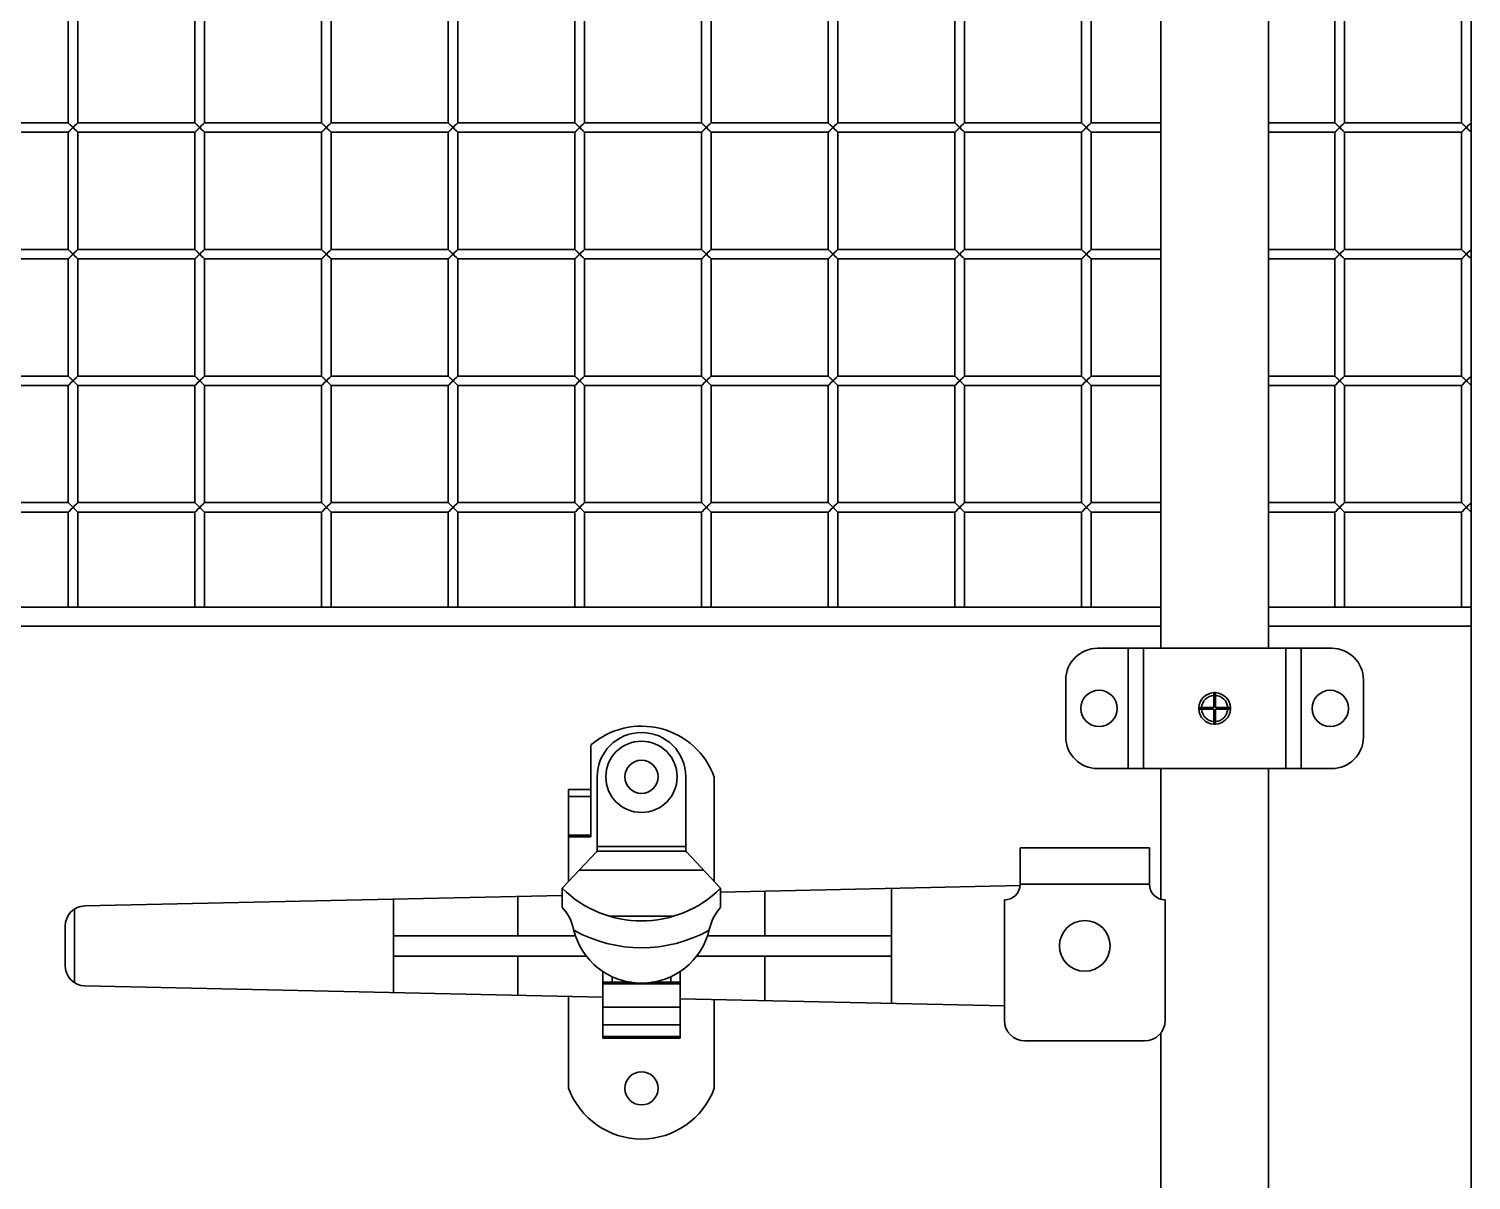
# Model space of a CAD drawing. Header units: millimetres. Extents: x 32496 to 166256, y 3504 to 23939.
# Drawn here: x 68738.5 to 69194, y 13478.7 to 13842.3 of the extents above; entities that cross this region are included whole.
import ezdxf

# ---------------------------------------------------------------- set-up
doc = ezdxf.new("R2010")
doc.units = ezdxf.units.MM
doc.layers.get('0').update_dxf_attribs({"lineweight": 35})

# ---------------------------------------------------------------- blocks, each defined once
blk = doc.blocks.new('8-1250')
at = {"linetype": 'Continuous'}
for p, q in [((-3950.13, -32393.79), (-3950.13, -33324.79)), ((-3916.13, -32393.79), (-3916.13, -33324.79)), ((-3852.13, -33311.79), (-3852.13, -32408.79)), ((-4295.13, -33121.79), (-4295.13, -33158.79)), ((-4292.13, -33121.79), (-4292.13, -33158.79)), ((-4255.13, -33121.79), (-4255.13, -33158.79)), ((-4252.13, -33121.79), (-4252.13, -33158.79)), ((-4215.13, -33121.79), (-4215.13, -33158.79)), ((-4212.13, -33121.79), (-4212.13, -33158.79)), ((-4175.13, -33121.79), (-4175.13, -33158.79)), ((-4172.13, -33121.79), (-4172.13, -33158.79)), ((-4135.13, -33121.79), (-4135.13, -33158.79)), ((-4132.13, -33121.79), (-4132.13, -33158.79)), ((-4095.13, -33121.79), (-4095.13, -33158.79)), ((-4092.13, -33121.79), (-4092.13, -33158.79)), ((-4055.13, -33121.79), (-4055.13, -33158.79)), ((-4052.13, -33121.79), (-4052.13, -33158.79)), ((-4015.13, -33121.79), (-4015.13, -33158.79)), ((-4012.13, -33121.79), (-4012.13, -33158.79)), ((-3975.13, -33121.79), (-3975.13, -33158.79)), ((-3972.13, -33121.79), (-3972.13, -33158.79)), ((-3895.13, -33121.79), (-3895.13, -33158.79)), ((-3892.13, -33121.79), (-3892.13, -33158.79)), ((-3855.13, -33121.79), (-3855.13, -33158.79)), ((-4332.13, -33158.79), (-4295.13, -33158.79)), ((-4332.13, -33161.79), (-4295.13, -33161.79)), ((-4295.13, -33161.79), (-4292.13, -33158.79)), ((-4292.13, -33161.79), (-4295.13, -33158.79)), ((-4295.13, -33161.79), (-4295.13, -33198.79)), ((-4295.01, -33161.67), (-4294.22, -33160.88)), ((-4294.22, -33160.88), (-4293.63, -33160.29)), ((-4292.13, -33158.79), (-4255.13, -33158.79)), ((-4292.13, -33161.79), (-4292.13, -33198.79)), ((-4292.13, -33161.79), (-4255.13, -33161.79)), ((-4255.13, -33161.79), (-4252.13, -33158.79)), ((-4252.13, -33161.79), (-4255.13, -33158.79)), ((-4255.13, -33161.79), (-4255.13, -33198.79)), ((-4255.01, -33161.67), (-4254.22, -33160.88)), ((-4254.22, -33160.88), (-4253.63, -33160.29)), ((-4252.13, -33158.79), (-4215.13, -33158.79)), ((-4252.13, -33161.79), (-4252.13, -33198.79)), ((-4252.13, -33161.79), (-4215.13, -33161.79)), ((-4215.13, -33161.79), (-4212.13, -33158.79)), ((-4212.13, -33161.79), (-4215.13, -33158.79)), ((-4215.13, -33161.79), (-4215.13, -33198.79)), ((-4215.01, -33161.67), (-4214.22, -33160.88)), ((-4214.22, -33160.88), (-4213.63, -33160.29)), ((-4212.13, -33158.79), (-4175.13, -33158.79)), ((-4212.13, -33161.79), (-4212.13, -33198.79)), ((-4212.13, -33161.79), (-4175.13, -33161.79)), ((-4175.13, -33161.79), (-4172.13, -33158.79)), ((-4172.13, -33161.79), (-4175.13, -33158.79)), ((-4175.13, -33161.79), (-4175.13, -33198.79)), ((-4175.01, -33161.67), (-4174.22, -33160.88)), ((-4174.22, -33160.88), (-4173.63, -33160.29)), ((-4172.13, -33158.79), (-4135.13, -33158.79)), ((-4172.13, -33161.79), (-4172.13, -33198.79)), ((-4172.13, -33161.79), (-4135.13, -33161.79)), ((-4135.13, -33161.79), (-4132.13, -33158.79)), ((-4132.13, -33161.79), (-4135.13, -33158.79)), ((-4135.13, -33161.79), (-4135.13, -33198.79)), ((-4135.01, -33161.67), (-4134.22, -33160.88)), ((-4134.22, -33160.88), (-4133.63, -33160.29)), ((-4132.13, -33158.79), (-4095.13, -33158.79)), ((-4132.13, -33161.79), (-4132.13, -33198.79)), ((-4132.13, -33161.79), (-4095.13, -33161.79)), ((-4095.13, -33161.79), (-4092.13, -33158.79)), ((-4092.13, -33161.79), (-4095.13, -33158.79)), ((-4095.13, -33161.79), (-4095.13, -33198.79)), ((-4095.01, -33161.67), (-4094.22, -33160.88)), ((-4094.22, -33160.88), (-4093.63, -33160.29)), ((-4092.13, -33158.79), (-4055.13, -33158.79)), ((-4092.13, -33161.79), (-4092.13, -33198.79)), ((-4092.13, -33161.79), (-4055.13, -33161.79)), ((-4055.13, -33161.79), (-4052.13, -33158.79)), ((-4052.13, -33161.79), (-4055.13, -33158.79)), ((-4055.13, -33161.79), (-4055.13, -33198.79)), ((-4055.01, -33161.67), (-4054.22, -33160.88)), ((-4054.22, -33160.88), (-4053.63, -33160.29)), ((-4052.13, -33158.79), (-4015.13, -33158.79)), ((-4052.13, -33161.79), (-4052.13, -33198.79)), ((-4052.13, -33161.79), (-4015.13, -33161.79)), ((-4015.13, -33161.79), (-4012.13, -33158.79)), ((-4012.13, -33161.79), (-4015.13, -33158.79)), ((-4015.13, -33161.79), (-4015.13, -33198.79)), ((-4015.01, -33161.67), (-4014.22, -33160.88)), ((-4014.22, -33160.88), (-4013.63, -33160.29)), ((-4012.13, -33158.79), (-3975.13, -33158.79)), ((-4012.13, -33161.79), (-4012.13, -33198.79)), ((-4012.13, -33161.79), (-3975.13, -33161.79)), ((-3975.13, -33161.79), (-3972.13, -33158.79)), ((-3972.13, -33161.79), (-3975.13, -33158.79)), ((-3975.13, -33161.79), (-3975.13, -33198.79)), ((-3975.01, -33161.67), (-3974.22, -33160.88)), ((-3974.22, -33160.88), (-3973.63, -33160.29)), ((-3972.13, -33158.79), (-3950.13, -33158.79)), ((-3972.13, -33161.79), (-3972.13, -33198.79)), ((-3972.13, -33161.79), (-3950.13, -33161.79)), ((-3916.13, -33158.79), (-3895.13, -33158.79)), ((-3916.13, -33161.79), (-3895.13, -33161.79)), ((-3895.13, -33161.79), (-3892.13, -33158.79)), ((-3892.13, -33161.79), (-3895.13, -33158.79)), ((-3895.13, -33161.79), (-3895.13, -33198.79)), ((-3895.01, -33161.67), (-3894.22, -33160.88)), ((-3894.22, -33160.88), (-3893.63, -33160.29)), ((-3892.13, -33158.79), (-3855.13, -33158.79)), ((-3892.13, -33161.79), (-3892.13, -33198.79)), ((-3892.13, -33161.79), (-3855.13, -33161.79)), ((-3855.13, -33161.79), (-3852.13, -33158.79)), ((-3852.13, -33161.79), (-3855.13, -33158.79)), ((-3855.13, -33161.79), (-3855.13, -33198.79)), ((-3855.01, -33161.67), (-3854.22, -33160.88)), ((-3854.22, -33160.88), (-3853.63, -33160.29)), ((-4332.13, -33198.79), (-4295.13, -33198.79)), ((-4295.13, -33201.79), (-4292.13, -33198.79)), ((-4292.13, -33201.79), (-4295.13, -33198.79)), ((-4292.13, -33198.79), (-4255.13, -33198.79)), ((-4255.13, -33201.79), (-4252.13, -33198.79)), ((-4252.13, -33201.79), (-4255.13, -33198.79)), ((-4252.13, -33198.79), (-4215.13, -33198.79)), ((-4215.13, -33201.79), (-4212.13, -33198.79)), ((-4212.13, -33201.79), (-4215.13, -33198.79)), ((-4212.13, -33198.79), (-4175.13, -33198.79)), ((-4175.13, -33201.79), (-4172.13, -33198.79)), ((-4172.13, -33201.79), (-4175.13, -33198.79)), ((-4172.13, -33198.79), (-4135.13, -33198.79)), ((-4135.13, -33201.79), (-4132.13, -33198.79)), ((-4132.13, -33201.79), (-4135.13, -33198.79)), ((-4132.13, -33198.79), (-4095.13, -33198.79)), ((-4095.13, -33201.79), (-4092.13, -33198.79)), ((-4092.13, -33201.79), (-4095.13, -33198.79)), ((-4092.13, -33198.79), (-4055.13, -33198.79)), ((-4055.13, -33201.79), (-4052.13, -33198.79)), ((-4052.13, -33201.79), (-4055.13, -33198.79)), ((-4052.13, -33198.79), (-4015.13, -33198.79)), ((-4015.13, -33201.79), (-4012.13, -33198.79)), ((-4012.13, -33201.79), (-4015.13, -33198.79)), ((-4012.13, -33198.79), (-3975.13, -33198.79)), ((-3975.13, -33201.79), (-3972.13, -33198.79)), ((-3972.13, -33201.79), (-3975.13, -33198.79)), ((-3972.13, -33198.79), (-3950.13, -33198.79)), ((-3916.13, -33198.79), (-3895.13, -33198.79)), ((-3895.13, -33201.79), (-3892.13, -33198.79)), ((-3892.13, -33201.79), (-3895.13, -33198.79)), ((-3892.13, -33198.79), (-3855.13, -33198.79)), ((-3855.13, -33201.79), (-3852.13, -33198.79)), ((-3852.13, -33201.79), (-3855.13, -33198.79)), ((-4332.13, -33201.79), (-4295.13, -33201.79)), ((-4295.13, -33201.79), (-4295.13, -33238.79)), ((-4295.01, -33201.67), (-4294.22, -33200.88)), ((-4294.22, -33200.88), (-4293.63, -33200.29)), ((-4292.13, -33201.79), (-4292.13, -33238.79)), ((-4292.13, -33201.79), (-4255.13, -33201.79)), ((-4255.13, -33201.79), (-4255.13, -33238.79)), ((-4255.01, -33201.67), (-4254.22, -33200.88)), ((-4254.22, -33200.88), (-4253.63, -33200.29)), ((-4252.13, -33201.79), (-4252.13, -33238.79)), ((-4252.13, -33201.79), (-4215.13, -33201.79)), ((-4215.13, -33201.79), (-4215.13, -33238.79)), ((-4215.01, -33201.67), (-4214.22, -33200.88)), ((-4214.22, -33200.88), (-4213.63, -33200.29)), ((-4212.13, -33201.79), (-4212.13, -33238.79)), ((-4212.13, -33201.79), (-4175.13, -33201.79)), ((-4175.13, -33201.79), (-4175.13, -33238.79)), ((-4175.01, -33201.67), (-4174.22, -33200.88)), ((-4174.22, -33200.88), (-4173.63, -33200.29)), ((-4172.13, -33201.79), (-4172.13, -33238.79)), ((-4172.13, -33201.79), (-4135.13, -33201.79)), ((-4135.13, -33201.79), (-4135.13, -33238.79)), ((-4135.01, -33201.67), (-4134.22, -33200.88)), ((-4134.22, -33200.88), (-4133.63, -33200.29)), ((-4132.13, -33201.79), (-4132.13, -33238.79)), ((-4132.13, -33201.79), (-4095.13, -33201.79)), ((-4095.13, -33201.79), (-4095.13, -33238.79)), ((-4095.01, -33201.67), (-4094.22, -33200.88)), ((-4094.22, -33200.88), (-4093.63, -33200.29)), ((-4092.13, -33201.79), (-4092.13, -33238.79)), ((-4092.13, -33201.79), (-4055.13, -33201.79)), ((-4055.13, -33201.79), (-4055.13, -33238.79)), ((-4055.01, -33201.67), (-4054.22, -33200.88)), ((-4054.22, -33200.88), (-4053.63, -33200.29)), ((-4052.13, -33201.79), (-4052.13, -33238.79)), ((-4052.13, -33201.79), (-4015.13, -33201.79)), ((-4015.13, -33201.79), (-4015.13, -33238.79)), ((-4015.01, -33201.67), (-4014.22, -33200.88)), ((-4014.22, -33200.88), (-4013.63, -33200.29)), ((-4012.13, -33201.79), (-4012.13, -33238.79)), ((-4012.13, -33201.79), (-3975.13, -33201.79)), ((-3975.13, -33201.79), (-3975.13, -33238.79)), ((-3975.01, -33201.67), (-3974.22, -33200.88)), ((-3974.22, -33200.88), (-3973.63, -33200.29)), ((-3972.13, -33201.79), (-3972.13, -33238.79)), ((-3972.13, -33201.79), (-3950.13, -33201.79)), ((-3916.13, -33201.79), (-3895.13, -33201.79)), ((-3895.13, -33201.79), (-3895.13, -33238.79)), ((-3895.01, -33201.67), (-3894.22, -33200.88)), ((-3894.22, -33200.88), (-3893.63, -33200.29)), ((-3892.13, -33201.79), (-3892.13, -33238.79)), ((-3892.13, -33201.79), (-3855.13, -33201.79)), ((-3855.13, -33201.79), (-3855.13, -33238.79)), ((-3855.01, -33201.67), (-3854.22, -33200.88)), ((-3854.22, -33200.88), (-3853.63, -33200.29)), ((-4332.13, -33238.79), (-4295.13, -33238.79)), ((-4295.13, -33241.79), (-4292.13, -33238.79)), ((-4292.13, -33241.79), (-4295.13, -33238.79)), ((-4292.13, -33238.79), (-4255.13, -33238.79)), ((-4255.13, -33241.79), (-4252.13, -33238.79)), ((-4252.13, -33241.79), (-4255.13, -33238.79)), ((-4252.13, -33238.79), (-4215.13, -33238.79)), ((-4215.13, -33241.79), (-4212.13, -33238.79)), ((-4212.13, -33241.79), (-4215.13, -33238.79)), ((-4212.13, -33238.79), (-4175.13, -33238.79)), ((-4175.13, -33241.79), (-4172.13, -33238.79)), ((-4172.13, -33241.79), (-4175.13, -33238.79)), ((-4172.13, -33238.79), (-4135.13, -33238.79)), ((-4135.13, -33241.79), (-4132.13, -33238.79)), ((-4132.13, -33241.79), (-4135.13, -33238.79)), ((-4132.13, -33238.79), (-4095.13, -33238.79)), ((-4095.13, -33241.79), (-4092.13, -33238.79)), ((-4092.13, -33241.79), (-4095.13, -33238.79)), ((-4092.13, -33238.79), (-4055.13, -33238.79)), ((-4055.13, -33241.79), (-4052.13, -33238.79)), ((-4052.13, -33241.79), (-4055.13, -33238.79)), ((-4052.13, -33238.79), (-4015.13, -33238.79)), ((-4015.13, -33241.79), (-4012.13, -33238.79)), ((-4012.13, -33241.79), (-4015.13, -33238.79)), ((-4012.13, -33238.79), (-3975.13, -33238.79)), ((-3975.13, -33241.79), (-3972.13, -33238.79)), ((-3972.13, -33241.79), (-3975.13, -33238.79)), ((-3972.13, -33238.79), (-3950.13, -33238.79)), ((-3916.13, -33238.79), (-3895.13, -33238.79)), ((-3895.13, -33241.79), (-3892.13, -33238.79)), ((-3892.13, -33241.79), (-3895.13, -33238.79)), ((-3892.13, -33238.79), (-3855.13, -33238.79)), ((-3855.13, -33241.79), (-3852.13, -33238.79)), ((-3852.13, -33241.79), (-3855.13, -33238.79)), ((-4332.13, -33241.79), (-4295.13, -33241.79)), ((-4295.13, -33241.79), (-4295.13, -33278.79)), ((-4295.01, -33241.67), (-4294.22, -33240.88)), ((-4294.22, -33240.88), (-4293.63, -33240.29)), ((-4292.13, -33241.79), (-4292.13, -33278.79)), ((-4292.13, -33241.79), (-4255.13, -33241.79)), ((-4255.13, -33241.79), (-4255.13, -33278.79)), ((-4255.01, -33241.67), (-4254.22, -33240.88)), ((-4254.22, -33240.88), (-4253.63, -33240.29)), ((-4252.13, -33241.79), (-4252.13, -33278.79)), ((-4252.13, -33241.79), (-4215.13, -33241.79)), ((-4215.13, -33241.79), (-4215.13, -33278.79)), ((-4215.01, -33241.67), (-4214.22, -33240.88)), ((-4214.22, -33240.88), (-4213.63, -33240.29)), ((-4212.13, -33241.79), (-4212.13, -33278.79)), ((-4212.13, -33241.79), (-4175.13, -33241.79)), ((-4175.13, -33241.79), (-4175.13, -33278.79)), ((-4175.01, -33241.67), (-4174.22, -33240.88)), ((-4174.22, -33240.88), (-4173.63, -33240.29)), ((-4172.13, -33241.79), (-4172.13, -33278.79)), ((-4172.13, -33241.79), (-4135.13, -33241.79)), ((-4135.13, -33241.79), (-4135.13, -33278.79)), ((-4135.01, -33241.67), (-4134.22, -33240.88)), ((-4134.22, -33240.88), (-4133.63, -33240.29)), ((-4132.13, -33241.79), (-4132.13, -33278.79)), ((-4132.13, -33241.79), (-4095.13, -33241.79)), ((-4095.13, -33241.79), (-4095.13, -33278.79)), ((-4095.01, -33241.67), (-4094.22, -33240.88)), ((-4094.22, -33240.88), (-4093.63, -33240.29)), ((-4092.13, -33241.79), (-4092.13, -33278.79)), ((-4092.13, -33241.79), (-4055.13, -33241.79)), ((-4055.13, -33241.79), (-4055.13, -33278.79)), ((-4055.01, -33241.67), (-4054.22, -33240.88)), ((-4054.22, -33240.88), (-4053.63, -33240.29)), ((-4052.13, -33241.79), (-4052.13, -33278.79)), ((-4052.13, -33241.79), (-4015.13, -33241.79)), ((-4015.13, -33241.79), (-4015.13, -33278.79)), ((-4015.01, -33241.67), (-4014.22, -33240.88)), ((-4014.22, -33240.88), (-4013.63, -33240.29)), ((-4012.13, -33241.79), (-4012.13, -33278.79)), ((-4012.13, -33241.79), (-3975.13, -33241.79)), ((-3975.13, -33241.79), (-3975.13, -33278.79)), ((-3975.01, -33241.67), (-3974.22, -33240.88)), ((-3974.22, -33240.88), (-3973.63, -33240.29)), ((-3972.13, -33241.79), (-3972.13, -33278.79)), ((-3972.13, -33241.79), (-3950.13, -33241.79)), ((-3916.13, -33241.79), (-3895.13, -33241.79)), ((-3895.13, -33241.79), (-3895.13, -33278.79)), ((-3895.01, -33241.67), (-3894.22, -33240.88)), ((-3894.22, -33240.88), (-3893.63, -33240.29)), ((-3892.13, -33241.79), (-3892.13, -33278.79)), ((-3892.13, -33241.79), (-3855.13, -33241.79)), ((-3855.13, -33241.79), (-3855.13, -33278.79)), ((-3855.01, -33241.67), (-3854.22, -33240.88)), ((-3854.22, -33240.88), (-3853.63, -33240.29)), ((-4332.13, -33278.79), (-4295.13, -33278.79)), ((-4295.13, -33281.79), (-4292.13, -33278.79)), ((-4292.13, -33281.79), (-4295.13, -33278.79)), ((-4294.22, -33280.88), (-4293.63, -33280.29)), ((-4292.13, -33278.79), (-4255.13, -33278.79)), ((-4255.13, -33281.79), (-4252.13, -33278.79)), ((-4252.13, -33281.79), (-4255.13, -33278.79)), ((-4254.22, -33280.88), (-4253.63, -33280.29)), ((-4252.13, -33278.79), (-4215.13, -33278.79)), ((-4215.13, -33281.79), (-4212.13, -33278.79)), ((-4212.13, -33281.79), (-4215.13, -33278.79)), ((-4214.22, -33280.88), (-4213.63, -33280.29)), ((-4212.13, -33278.79), (-4175.13, -33278.79)), ((-4175.13, -33281.79), (-4172.13, -33278.79)), ((-4172.13, -33281.79), (-4175.13, -33278.79)), ((-4174.22, -33280.88), (-4173.63, -33280.29)), ((-4172.13, -33278.79), (-4135.13, -33278.79)), ((-4135.13, -33281.79), (-4132.13, -33278.79)), ((-4132.13, -33281.79), (-4135.13, -33278.79)), ((-4134.22, -33280.88), (-4133.63, -33280.29)), ((-4132.13, -33278.79), (-4095.13, -33278.79)), ((-4095.13, -33281.79), (-4092.13, -33278.79)), ((-4092.13, -33281.79), (-4095.13, -33278.79)), ((-4094.22, -33280.88), (-4093.63, -33280.29)), ((-4092.13, -33278.79), (-4055.13, -33278.79)), ((-4055.13, -33281.79), (-4052.13, -33278.79)), ((-4052.13, -33281.79), (-4055.13, -33278.79)), ((-4054.22, -33280.88), (-4053.63, -33280.29)), ((-4052.13, -33278.79), (-4015.13, -33278.79)), ((-4015.13, -33281.79), (-4012.13, -33278.79)), ((-4012.13, -33281.79), (-4015.13, -33278.79)), ((-4014.22, -33280.88), (-4013.63, -33280.29)), ((-4012.13, -33278.79), (-3975.13, -33278.79)), ((-3975.13, -33281.79), (-3972.13, -33278.79)), ((-3972.13, -33281.79), (-3975.13, -33278.79)), ((-3974.22, -33280.88), (-3973.63, -33280.29)), ((-3972.13, -33278.79), (-3950.13, -33278.79)), ((-3916.13, -33278.79), (-3895.13, -33278.79)), ((-3895.13, -33281.79), (-3892.13, -33278.79)), ((-3892.13, -33281.79), (-3895.13, -33278.79)), ((-3894.22, -33280.88), (-3893.63, -33280.29)), ((-3892.13, -33278.79), (-3855.13, -33278.79)), ((-3855.13, -33281.79), (-3852.13, -33278.79)), ((-3852.13, -33281.79), (-3855.13, -33278.79)), ((-3854.22, -33280.88), (-3853.63, -33280.29)), ((-4332.13, -33281.79), (-4295.13, -33281.79)), ((-4295.13, -33281.79), (-4295.13, -33311.79)), ((-4295.01, -33281.67), (-4294.22, -33280.88)), ((-4292.13, -33281.79), (-4292.13, -33311.79)), ((-4292.13, -33281.79), (-4255.13, -33281.79)), ((-4255.13, -33281.79), (-4255.13, -33311.79)), ((-4255.01, -33281.67), (-4254.22, -33280.88)), ((-4252.13, -33281.79), (-4252.13, -33311.79)), ((-4252.13, -33281.79), (-4215.13, -33281.79)), ((-4215.13, -33281.79), (-4215.13, -33311.79)), ((-4215.01, -33281.67), (-4214.22, -33280.88)), ((-4212.13, -33281.79), (-4212.13, -33311.79)), ((-4212.13, -33281.79), (-4175.13, -33281.79)), ((-4175.13, -33281.79), (-4175.13, -33311.79)), ((-4175.01, -33281.67), (-4174.22, -33280.88)), ((-4172.13, -33281.79), (-4172.13, -33311.79)), ((-4172.13, -33281.79), (-4135.13, -33281.79)), ((-4135.13, -33281.79), (-4135.13, -33311.79)), ((-4135.01, -33281.67), (-4134.22, -33280.88)), ((-4132.13, -33281.79), (-4132.13, -33311.79)), ((-4132.13, -33281.79), (-4095.13, -33281.79)), ((-4095.13, -33281.79), (-4095.13, -33311.79)), ((-4095.01, -33281.67), (-4094.22, -33280.88)), ((-4092.13, -33281.79), (-4092.13, -33311.79)), ((-4092.13, -33281.79), (-4055.13, -33281.79)), ((-4055.13, -33281.79), (-4055.13, -33311.79)), ((-4055.01, -33281.67), (-4054.22, -33280.88)), ((-4052.13, -33281.79), (-4052.13, -33311.79)), ((-4052.13, -33281.79), (-4015.13, -33281.79)), ((-4015.13, -33281.79), (-4015.13, -33311.79)), ((-4015.01, -33281.67), (-4014.22, -33280.88)), ((-4012.13, -33281.79), (-4012.13, -33311.79)), ((-4012.13, -33281.79), (-3975.13, -33281.79)), ((-3975.13, -33281.79), (-3975.13, -33311.79)), ((-3975.01, -33281.67), (-3974.22, -33280.88)), ((-3972.13, -33281.79), (-3972.13, -33311.79)), ((-3972.13, -33281.79), (-3950.13, -33281.79)), ((-3916.13, -33281.79), (-3895.13, -33281.79)), ((-3895.13, -33281.79), (-3895.13, -33311.79)), ((-3895.01, -33281.67), (-3894.22, -33280.88)), ((-3892.13, -33281.79), (-3892.13, -33311.79)), ((-3892.13, -33281.79), (-3855.13, -33281.79)), ((-3855.13, -33281.79), (-3855.13, -33311.79)), ((-3855.01, -33281.67), (-3854.22, -33280.88)), ((-4576.13, -33311.79), (-3950.13, -33311.79)), ((-3916.13, -33311.79), (-3852.13, -33311.79)), ((-3852.13, -33511.79), (-3852.13, -33311.79)), ((-3950.13, -33317.79), (-4576.13, -33317.79)), ((-3852.13, -33317.79), (-3916.13, -33317.79)), ((-3896.13, -33324.79), (-3970.13, -33324.79)), ((-3960.43, -33362.79), (-3960.43, -33324.79)), ((-3955.63, -33362.79), (-3955.63, -33324.79)), ((-3910.63, -33324.79), (-3910.63, -33362.79)), ((-3905.83, -33324.79), (-3905.83, -33362.79)), ((-3980.13, -33352.79), (-3980.13, -33334.79)), ((-3886.13, -33352.79), (-3886.13, -33334.79)), ((-3933.38, -33338.8), (-3933.38, -33343.54)), ((-3932.88, -33343.54), (-3932.88, -33338.8)), ((-3933.38, -33343.54), (-3938.12, -33343.54)), ((-3938.12, -33344.04), (-3933.38, -33344.04)), ((-3933.38, -33344.04), (-3933.38, -33348.78)), ((-3928.13, -33343.54), (-3932.88, -33343.54)), ((-3932.88, -33348.78), (-3932.88, -33344.04)), ((-3932.88, -33344.04), (-3928.13, -33344.04)), ((-4130.13, -33384.39), (-4130.13, -33355.34)), ((-3970.13, -33362.79), (-3896.13, -33362.79)), ((-3950.13, -33362.79), (-3950.13, -33404.29)), ((-3916.13, -33362.79), (-3916.13, -34431.79)), ((-4128.13, -33365.39), (-4128.13, -33389.08)), ((-4100.13, -33389.08), (-4100.13, -33365.39)), ((-4091.13, -33365.45), (-4091.13, -33398.47)), ((-4137.13, -33398.47), (-4137.13, -33369.39)), ((-4137.13, -33369.39), (-4130.13, -33369.39)), ((-4137.13, -33371.61), (-4130.13, -33371.61)), ((-4137.13, -33383.78), (-4130.13, -33383.78)), ((-4130.13, -33384.39), (-4137.13, -33384.39)), ((-4139.13, -33400.59), (-4128.31, -33389.08)), ((-4128.31, -33389.08), (-4128.13, -33389.08)), ((-4128.13, -33387.39), (-4100.13, -33387.39)), ((-4128.13, -33388.89), (-4100.13, -33388.89)), ((-4100.13, -33389.08), (-4099.95, -33389.08)), ((-4089.13, -33400.59), (-4099.95, -33389.08)), ((-3994.53, -33387.79), (-3994.53, -33399.29)), ((-3953.73, -33387.79), (-3994.53, -33387.79)), ((-3953.73, -33399.29), (-3953.73, -33387.79)), ((-4094.49, -33394.89), (-4133.77, -33394.89)), ((-4289.87, -33406.15), (-4139.13, -33402.87)), ((-4153.13, -33415.59), (-4153.13, -33403.18)), ((-4139.13, -33400.59), (-4139.13, -33406.61)), ((-4089.13, -33401.78), (-3994.57, -33399.72)), ((-4089.13, -33400.59), (-4089.13, -33406.61)), ((-4075.13, -33415.59), (-4075.13, -33401.48)), ((-4035.13, -33436.97), (-4035.13, -33400.61)), ((-3953.73, -33399.29), (-3994.53, -33399.29)), ((-4293.13, -33407.13), (-4293.13, -33430.45)), ((-4192.43, -33433.55), (-4192.43, -33404.03)), ((-3999.53, -33404.29), (-3999.53, -33442.29)), ((-3948.73, -33404.29), (-3948.73, -33442.29)), ((-4296.13, -33425.03), (-4296.13, -33412.55)), ((-4124.34, -33409.39), (-4103.92, -33409.39)), ((-4134.9, -33415.59), (-4192.43, -33415.59)), ((-4035.13, -33415.59), (-4093.35, -33415.59)), ((-4192.43, -33421.99), (-4131.48, -33421.99)), ((-4153.13, -33434.4), (-4153.13, -33421.99)), ((-4096.77, -33421.99), (-4035.13, -33421.99)), ((-4075.13, -33436.1), (-4075.13, -33421.99)), ((-4126.38, -33447.93), (-4126.38, -33426.78)), ((-4126.38, -33430.29), (-4117.25, -33430.29)), ((-4101.88, -33430.79), (-4126.38, -33430.79)), ((-4123.38, -33428.48), (-4123.38, -33430.29)), ((-4111.01, -33430.29), (-4101.88, -33430.29)), ((-4104.88, -33430.29), (-4104.88, -33428.48)), ((-4101.88, -33447.93), (-4101.88, -33426.78)), ((-4289.87, -33431.43), (-4126.38, -33434.98)), ((-4137.13, -33463.73), (-4137.13, -33434.75)), ((-4101.88, -33435.52), (-3999.53, -33437.75)), ((-4126.38, -33438.1), (-4101.88, -33438.1)), ((-4091.13, -33435.75), (-4091.13, -33463.73)), ((-4101.88, -33443.74), (-4126.38, -33443.74)), ((-4126.38, -33447.46), (-4101.88, -33447.46)), ((-4101.88, -33447.93), (-4126.38, -33447.93)), ((-3955.23, -33448.79), (-3993.03, -33448.79)), ((-3950.13, -33446.27), (-3950.13, -34431.79))]:
    blk.add_line(p, q, dxfattribs=at)
for points in [[(-4293.63, -33160.29), (-4294.21, -33159.7), (-4294.69, -33159.23)], [(-4292.24, -33158.9), (-4292.56, -33159.22), (-4293.05, -33159.71), (-4293.63, -33160.29)], [(-4293.63, -33160.29), (-4293.04, -33160.88), (-4292.57, -33161.35), (-4292.13, -33161.79)], [(-4253.63, -33160.29), (-4254.21, -33159.7), (-4254.69, -33159.23)], [(-4252.24, -33158.9), (-4252.56, -33159.22), (-4253.05, -33159.71), (-4253.63, -33160.29)], [(-4253.63, -33160.29), (-4253.04, -33160.88), (-4252.57, -33161.35), (-4252.13, -33161.79)], [(-4213.63, -33160.29), (-4214.21, -33159.7), (-4214.69, -33159.23)], [(-4212.24, -33158.9), (-4212.56, -33159.22), (-4213.05, -33159.71), (-4213.63, -33160.29)], [(-4213.63, -33160.29), (-4213.04, -33160.88), (-4212.57, -33161.35), (-4212.13, -33161.79)], [(-4173.63, -33160.29), (-4174.21, -33159.7), (-4174.69, -33159.23)], [(-4172.24, -33158.9), (-4172.56, -33159.22), (-4173.05, -33159.71), (-4173.63, -33160.29)], [(-4173.63, -33160.29), (-4173.04, -33160.88), (-4172.57, -33161.35), (-4172.13, -33161.79)], [(-4133.63, -33160.29), (-4134.21, -33159.7), (-4134.69, -33159.23)], [(-4132.24, -33158.9), (-4132.56, -33159.22), (-4133.05, -33159.71), (-4133.63, -33160.29)], [(-4133.63, -33160.29), (-4133.04, -33160.88), (-4132.57, -33161.35), (-4132.13, -33161.79)], [(-4093.63, -33160.29), (-4094.21, -33159.7), (-4094.69, -33159.23)], [(-4092.24, -33158.9), (-4092.56, -33159.22), (-4093.05, -33159.71), (-4093.63, -33160.29)], [(-4093.63, -33160.29), (-4093.04, -33160.88), (-4092.57, -33161.35), (-4092.13, -33161.79)], [(-4053.63, -33160.29), (-4054.21, -33159.7), (-4054.69, -33159.23)], [(-4052.24, -33158.9), (-4052.56, -33159.22), (-4053.05, -33159.71), (-4053.63, -33160.29)], [(-4053.63, -33160.29), (-4053.04, -33160.88), (-4052.57, -33161.35), (-4052.13, -33161.79)], [(-4013.63, -33160.29), (-4014.21, -33159.7), (-4014.69, -33159.23)], [(-4012.24, -33158.9), (-4012.56, -33159.22), (-4013.05, -33159.71), (-4013.63, -33160.29)], [(-4013.63, -33160.29), (-4013.04, -33160.88), (-4012.57, -33161.35), (-4012.13, -33161.79)], [(-3973.63, -33160.29), (-3974.21, -33159.7), (-3974.69, -33159.23)], [(-3972.24, -33158.9), (-3972.56, -33159.22), (-3973.05, -33159.71), (-3973.63, -33160.29)], [(-3973.63, -33160.29), (-3973.04, -33160.88), (-3972.57, -33161.35), (-3972.13, -33161.79)], [(-3893.63, -33160.29), (-3894.21, -33159.7), (-3894.69, -33159.23)], [(-3892.24, -33158.9), (-3892.56, -33159.22), (-3893.05, -33159.71), (-3893.63, -33160.29)], [(-3893.63, -33160.29), (-3893.04, -33160.88), (-3892.57, -33161.35), (-3892.13, -33161.79)], [(-3853.63, -33160.29), (-3854.21, -33159.7), (-3854.69, -33159.23)], [(-3852.24, -33158.9), (-3852.56, -33159.22), (-3853.05, -33159.71), (-3853.63, -33160.29)], [(-3853.63, -33160.29), (-3853.04, -33160.88), (-3852.57, -33161.35), (-3852.13, -33161.79)], [(-4293.63, -33200.29), (-4294.21, -33199.7), (-4294.69, -33199.23)], [(-4292.24, -33198.9), (-4292.56, -33199.22), (-4293.05, -33199.71), (-4293.63, -33200.29)], [(-4293.63, -33200.29), (-4293.04, -33200.88), (-4292.57, -33201.35), (-4292.13, -33201.79)], [(-4253.63, -33200.29), (-4254.21, -33199.7), (-4254.69, -33199.23)], [(-4252.24, -33198.9), (-4252.56, -33199.22), (-4253.05, -33199.71), (-4253.63, -33200.29)], [(-4253.63, -33200.29), (-4253.04, -33200.88), (-4252.57, -33201.35), (-4252.13, -33201.79)], [(-4213.63, -33200.29), (-4214.21, -33199.7), (-4214.69, -33199.23)], [(-4212.24, -33198.9), (-4212.56, -33199.22), (-4213.05, -33199.71), (-4213.63, -33200.29)], [(-4213.63, -33200.29), (-4213.04, -33200.88), (-4212.57, -33201.35), (-4212.13, -33201.79)], [(-4173.63, -33200.29), (-4174.21, -33199.7), (-4174.69, -33199.23)], [(-4172.24, -33198.9), (-4172.56, -33199.22), (-4173.05, -33199.71), (-4173.63, -33200.29)], [(-4173.63, -33200.29), (-4173.04, -33200.88), (-4172.57, -33201.35), (-4172.13, -33201.79)], [(-4133.63, -33200.29), (-4134.21, -33199.7), (-4134.69, -33199.23)], [(-4132.24, -33198.9), (-4132.56, -33199.22), (-4133.05, -33199.71), (-4133.63, -33200.29)], [(-4133.63, -33200.29), (-4133.04, -33200.88), (-4132.57, -33201.35), (-4132.13, -33201.79)], [(-4093.63, -33200.29), (-4094.21, -33199.7), (-4094.69, -33199.23)], [(-4092.24, -33198.9), (-4092.56, -33199.22), (-4093.05, -33199.71), (-4093.63, -33200.29)], [(-4093.63, -33200.29), (-4093.04, -33200.88), (-4092.57, -33201.35), (-4092.13, -33201.79)], [(-4053.63, -33200.29), (-4054.21, -33199.7), (-4054.69, -33199.23)], [(-4052.24, -33198.9), (-4052.56, -33199.22), (-4053.05, -33199.71), (-4053.63, -33200.29)], [(-4053.63, -33200.29), (-4053.04, -33200.88), (-4052.57, -33201.35), (-4052.13, -33201.79)], [(-4013.63, -33200.29), (-4014.21, -33199.7), (-4014.69, -33199.23)], [(-4012.24, -33198.9), (-4012.56, -33199.22), (-4013.05, -33199.71), (-4013.63, -33200.29)], [(-4013.63, -33200.29), (-4013.04, -33200.88), (-4012.57, -33201.35), (-4012.13, -33201.79)], [(-3973.63, -33200.29), (-3974.21, -33199.7), (-3974.69, -33199.23)], [(-3972.24, -33198.9), (-3972.56, -33199.22), (-3973.05, -33199.71), (-3973.63, -33200.29)], [(-3973.63, -33200.29), (-3973.04, -33200.88), (-3972.57, -33201.35), (-3972.13, -33201.79)], [(-3893.63, -33200.29), (-3894.21, -33199.7), (-3894.69, -33199.23)], [(-3892.24, -33198.9), (-3892.56, -33199.22), (-3893.05, -33199.71), (-3893.63, -33200.29)], [(-3893.63, -33200.29), (-3893.04, -33200.88), (-3892.57, -33201.35), (-3892.13, -33201.79)], [(-3853.63, -33200.29), (-3854.21, -33199.7), (-3854.69, -33199.23)], [(-3852.24, -33198.9), (-3852.56, -33199.22), (-3853.05, -33199.71), (-3853.63, -33200.29)], [(-3853.63, -33200.29), (-3853.04, -33200.88), (-3852.57, -33201.35), (-3852.13, -33201.79)], [(-4293.63, -33240.29), (-4294.21, -33239.7), (-4294.69, -33239.23)], [(-4292.24, -33238.9), (-4292.56, -33239.22), (-4293.05, -33239.71), (-4293.63, -33240.29)], [(-4253.63, -33240.29), (-4254.21, -33239.7), (-4254.69, -33239.23)], [(-4252.24, -33238.9), (-4252.56, -33239.22), (-4253.05, -33239.71), (-4253.63, -33240.29)], [(-4213.63, -33240.29), (-4214.21, -33239.7), (-4214.69, -33239.23)], [(-4212.24, -33238.9), (-4212.56, -33239.22), (-4213.05, -33239.71), (-4213.63, -33240.29)], [(-4173.63, -33240.29), (-4174.21, -33239.7), (-4174.69, -33239.23)], [(-4172.24, -33238.9), (-4172.56, -33239.22), (-4173.05, -33239.71), (-4173.63, -33240.29)], [(-4133.63, -33240.29), (-4134.21, -33239.7), (-4134.69, -33239.23)], [(-4132.24, -33238.9), (-4132.56, -33239.22), (-4133.05, -33239.71), (-4133.63, -33240.29)], [(-4093.63, -33240.29), (-4094.21, -33239.7), (-4094.69, -33239.23)], [(-4092.24, -33238.9), (-4092.56, -33239.22), (-4093.05, -33239.71), (-4093.63, -33240.29)], [(-4053.63, -33240.29), (-4054.21, -33239.7), (-4054.69, -33239.23)], [(-4052.24, -33238.9), (-4052.56, -33239.22), (-4053.05, -33239.71), (-4053.63, -33240.29)], [(-4013.63, -33240.29), (-4014.21, -33239.7), (-4014.69, -33239.23)], [(-4012.24, -33238.9), (-4012.56, -33239.22), (-4013.05, -33239.71), (-4013.63, -33240.29)], [(-3973.63, -33240.29), (-3974.21, -33239.7), (-3974.69, -33239.23)], [(-3972.24, -33238.9), (-3972.56, -33239.22), (-3973.05, -33239.71), (-3973.63, -33240.29)], [(-3893.63, -33240.29), (-3894.21, -33239.7), (-3894.69, -33239.23)], [(-3892.24, -33238.9), (-3892.56, -33239.22), (-3893.05, -33239.71), (-3893.63, -33240.29)], [(-3853.63, -33240.29), (-3854.21, -33239.7), (-3854.69, -33239.23)], [(-3852.24, -33238.9), (-3852.56, -33239.22), (-3853.05, -33239.71), (-3853.63, -33240.29)], [(-4293.63, -33240.29), (-4293.04, -33240.88), (-4292.57, -33241.35), (-4292.13, -33241.79)], [(-4253.63, -33240.29), (-4253.04, -33240.88), (-4252.57, -33241.35), (-4252.13, -33241.79)], [(-4213.63, -33240.29), (-4213.04, -33240.88), (-4212.57, -33241.35), (-4212.13, -33241.79)], [(-4173.63, -33240.29), (-4173.04, -33240.88), (-4172.57, -33241.35), (-4172.13, -33241.79)], [(-4133.63, -33240.29), (-4133.04, -33240.88), (-4132.57, -33241.35), (-4132.13, -33241.79)], [(-4093.63, -33240.29), (-4093.04, -33240.88), (-4092.57, -33241.35), (-4092.13, -33241.79)], [(-4053.63, -33240.29), (-4053.04, -33240.88), (-4052.57, -33241.35), (-4052.13, -33241.79)], [(-4013.63, -33240.29), (-4013.04, -33240.88), (-4012.57, -33241.35), (-4012.13, -33241.79)], [(-3973.63, -33240.29), (-3973.04, -33240.88), (-3972.57, -33241.35), (-3972.13, -33241.79)], [(-3893.63, -33240.29), (-3893.04, -33240.88), (-3892.57, -33241.35), (-3892.13, -33241.79)], [(-3853.63, -33240.29), (-3853.04, -33240.88), (-3852.57, -33241.35), (-3852.13, -33241.79)], [(-4293.63, -33280.29), (-4294.21, -33279.7), (-4294.69, -33279.23)], [(-4292.24, -33278.9), (-4292.56, -33279.22), (-4293.05, -33279.71), (-4293.63, -33280.29)], [(-4293.63, -33280.29), (-4293.04, -33280.88), (-4292.57, -33281.35), (-4292.13, -33281.79)], [(-4253.63, -33280.29), (-4254.21, -33279.7), (-4254.69, -33279.23)], [(-4252.24, -33278.9), (-4252.56, -33279.22), (-4253.05, -33279.71), (-4253.63, -33280.29)], [(-4253.63, -33280.29), (-4253.04, -33280.88), (-4252.57, -33281.35), (-4252.13, -33281.79)], [(-4213.63, -33280.29), (-4214.21, -33279.7), (-4214.69, -33279.23)], [(-4212.24, -33278.9), (-4212.56, -33279.22), (-4213.05, -33279.71), (-4213.63, -33280.29)], [(-4213.63, -33280.29), (-4213.04, -33280.88), (-4212.57, -33281.35), (-4212.13, -33281.79)], [(-4173.63, -33280.29), (-4174.21, -33279.7), (-4174.69, -33279.23)], [(-4172.24, -33278.9), (-4172.56, -33279.22), (-4173.05, -33279.71), (-4173.63, -33280.29)], [(-4173.63, -33280.29), (-4173.04, -33280.88), (-4172.57, -33281.35), (-4172.13, -33281.79)], [(-4133.63, -33280.29), (-4134.21, -33279.7), (-4134.69, -33279.23)], [(-4132.24, -33278.9), (-4132.56, -33279.22), (-4133.05, -33279.71), (-4133.63, -33280.29)], [(-4133.63, -33280.29), (-4133.04, -33280.88), (-4132.57, -33281.35), (-4132.13, -33281.79)], [(-4093.63, -33280.29), (-4094.21, -33279.7), (-4094.69, -33279.23)], [(-4092.24, -33278.9), (-4092.56, -33279.22), (-4093.05, -33279.71), (-4093.63, -33280.29)], [(-4093.63, -33280.29), (-4093.04, -33280.88), (-4092.57, -33281.35), (-4092.13, -33281.79)], [(-4053.63, -33280.29), (-4054.21, -33279.7), (-4054.69, -33279.23)], [(-4052.24, -33278.9), (-4052.56, -33279.22), (-4053.05, -33279.71), (-4053.63, -33280.29)], [(-4053.63, -33280.29), (-4053.04, -33280.88), (-4052.57, -33281.35), (-4052.13, -33281.79)], [(-4013.63, -33280.29), (-4014.21, -33279.7), (-4014.69, -33279.23)], [(-4012.24, -33278.9), (-4012.56, -33279.22), (-4013.05, -33279.71), (-4013.63, -33280.29)], [(-4013.63, -33280.29), (-4013.04, -33280.88), (-4012.57, -33281.35), (-4012.13, -33281.79)], [(-3973.63, -33280.29), (-3974.21, -33279.7), (-3974.69, -33279.23)], [(-3972.24, -33278.9), (-3972.56, -33279.22), (-3973.05, -33279.71), (-3973.63, -33280.29)], [(-3973.63, -33280.29), (-3973.04, -33280.88), (-3972.57, -33281.35), (-3972.13, -33281.79)], [(-3893.63, -33280.29), (-3894.21, -33279.7), (-3894.69, -33279.23)], [(-3892.24, -33278.9), (-3892.56, -33279.22), (-3893.05, -33279.71), (-3893.63, -33280.29)], [(-3893.63, -33280.29), (-3893.04, -33280.88), (-3892.57, -33281.35), (-3892.13, -33281.79)], [(-3853.63, -33280.29), (-3854.21, -33279.7), (-3854.69, -33279.23)], [(-3852.24, -33278.9), (-3852.56, -33279.22), (-3853.05, -33279.71), (-3853.63, -33280.29)], [(-3853.63, -33280.29), (-3853.04, -33280.88), (-3852.57, -33281.35), (-3852.13, -33281.79)]]:
    blk.add_lwpolyline(points, dxfattribs=at)
for centre, radius in [((-3969.63, -33343.79), 5.75), ((-3896.63, -33343.79), 5.75), ((-4114.13, -33365.39), 11.25), ((-4114.13, -33365.39), 5.25), ((-3974.13, -33418.79), 8), ((-4114.13, -33463.79), 5.25)]:
    blk.add_circle(centre, radius, dxfattribs=at)
for centre, radius, start, end in [((-3970.13, -33334.79), 10, 90, 180), ((-3896.13, -33334.79), 10, 0, 90), ((-3933.13, -33343.79), 5, 92.866, 177.134), ((-3933.13, -33343.79), 4.13, 93.467, 176.533), ((-3933.13, -33343.79), 5, 87.1589, 92.8509), ((-3933.13, -33343.79), 4, 86.4167, 93.5833), ((-3933.13, -33343.79), 5, 2.866, 87.134), ((-3933.13, -33343.79), 4.13, 3.467, 86.533), ((-3933.13, -33343.79), 5, 177.1543, 182.8564), ((-3933.13, -33343.79), 5, 182.866, 267.134), ((-3933.13, -33343.79), 4.13, 183.467, 266.533), ((-3933.13, -33343.79), 4, 176.4167, 183.5833), ((-3933.13, -33343.79), 5, 272.866, 357.134), ((-3933.13, -33343.79), 4.13, 273.467, 356.533), ((-3933.13, -33343.79), 4, 356.4167, 3.5833), ((-3933.13, -33343.79), 5, 357.1504, 2.851), ((-3933.13, -33343.79), 4, 266.4167, 273.5833), ((-3933.13, -33343.79), 5, 267.1534, 272.8459), ((-4114.13, -33373.89), 24.5, 20.1531, 130.7728), ((-4114.13, -33365.39), 14, 0, 180), ((-3970.13, -33352.79), 10, 180, 270), ((-3896.13, -33352.79), 10, 270, 0), ((-4114.13, -33375.39), 35.5, 225.233, 314.767), ((-3999.53, -33399.29), 5, 270, 0), ((-3948.73, -33399.29), 5, 180, 270), ((-4289.73, -33412.55), 6.4, 91.2473, 180), ((-4151.13, -33417.2), 16, 13.0968, 41.4096), ((-4077.13, -33417.2), 16, 138.5904, 166.9032), ((-4114.13, -33408.59), 21.99, 193.0968, 346.9032), ((-4114.13, -33375.39), 44, 240.9787, 299.0213), ((-4289.73, -33425.03), 6.4, 180, 268.7527), ((-3993.03, -33442.29), 6.5, 180, 270), ((-3955.23, -33442.29), 6.5, 270, 0), ((-4114.13, -33455.29), 24.5, 200.1531, 339.8469)]:
    blk.add_arc(centre, radius, start, end, dxfattribs=at)

msp = doc.modelspace()

# ---------------------------------------------------------------- block references
at = {"color": 6}
msp.add_blockref('8-1250', (73046.131, 46971.457), dxfattribs=at)

doc.saveas('drawing.dxf')
